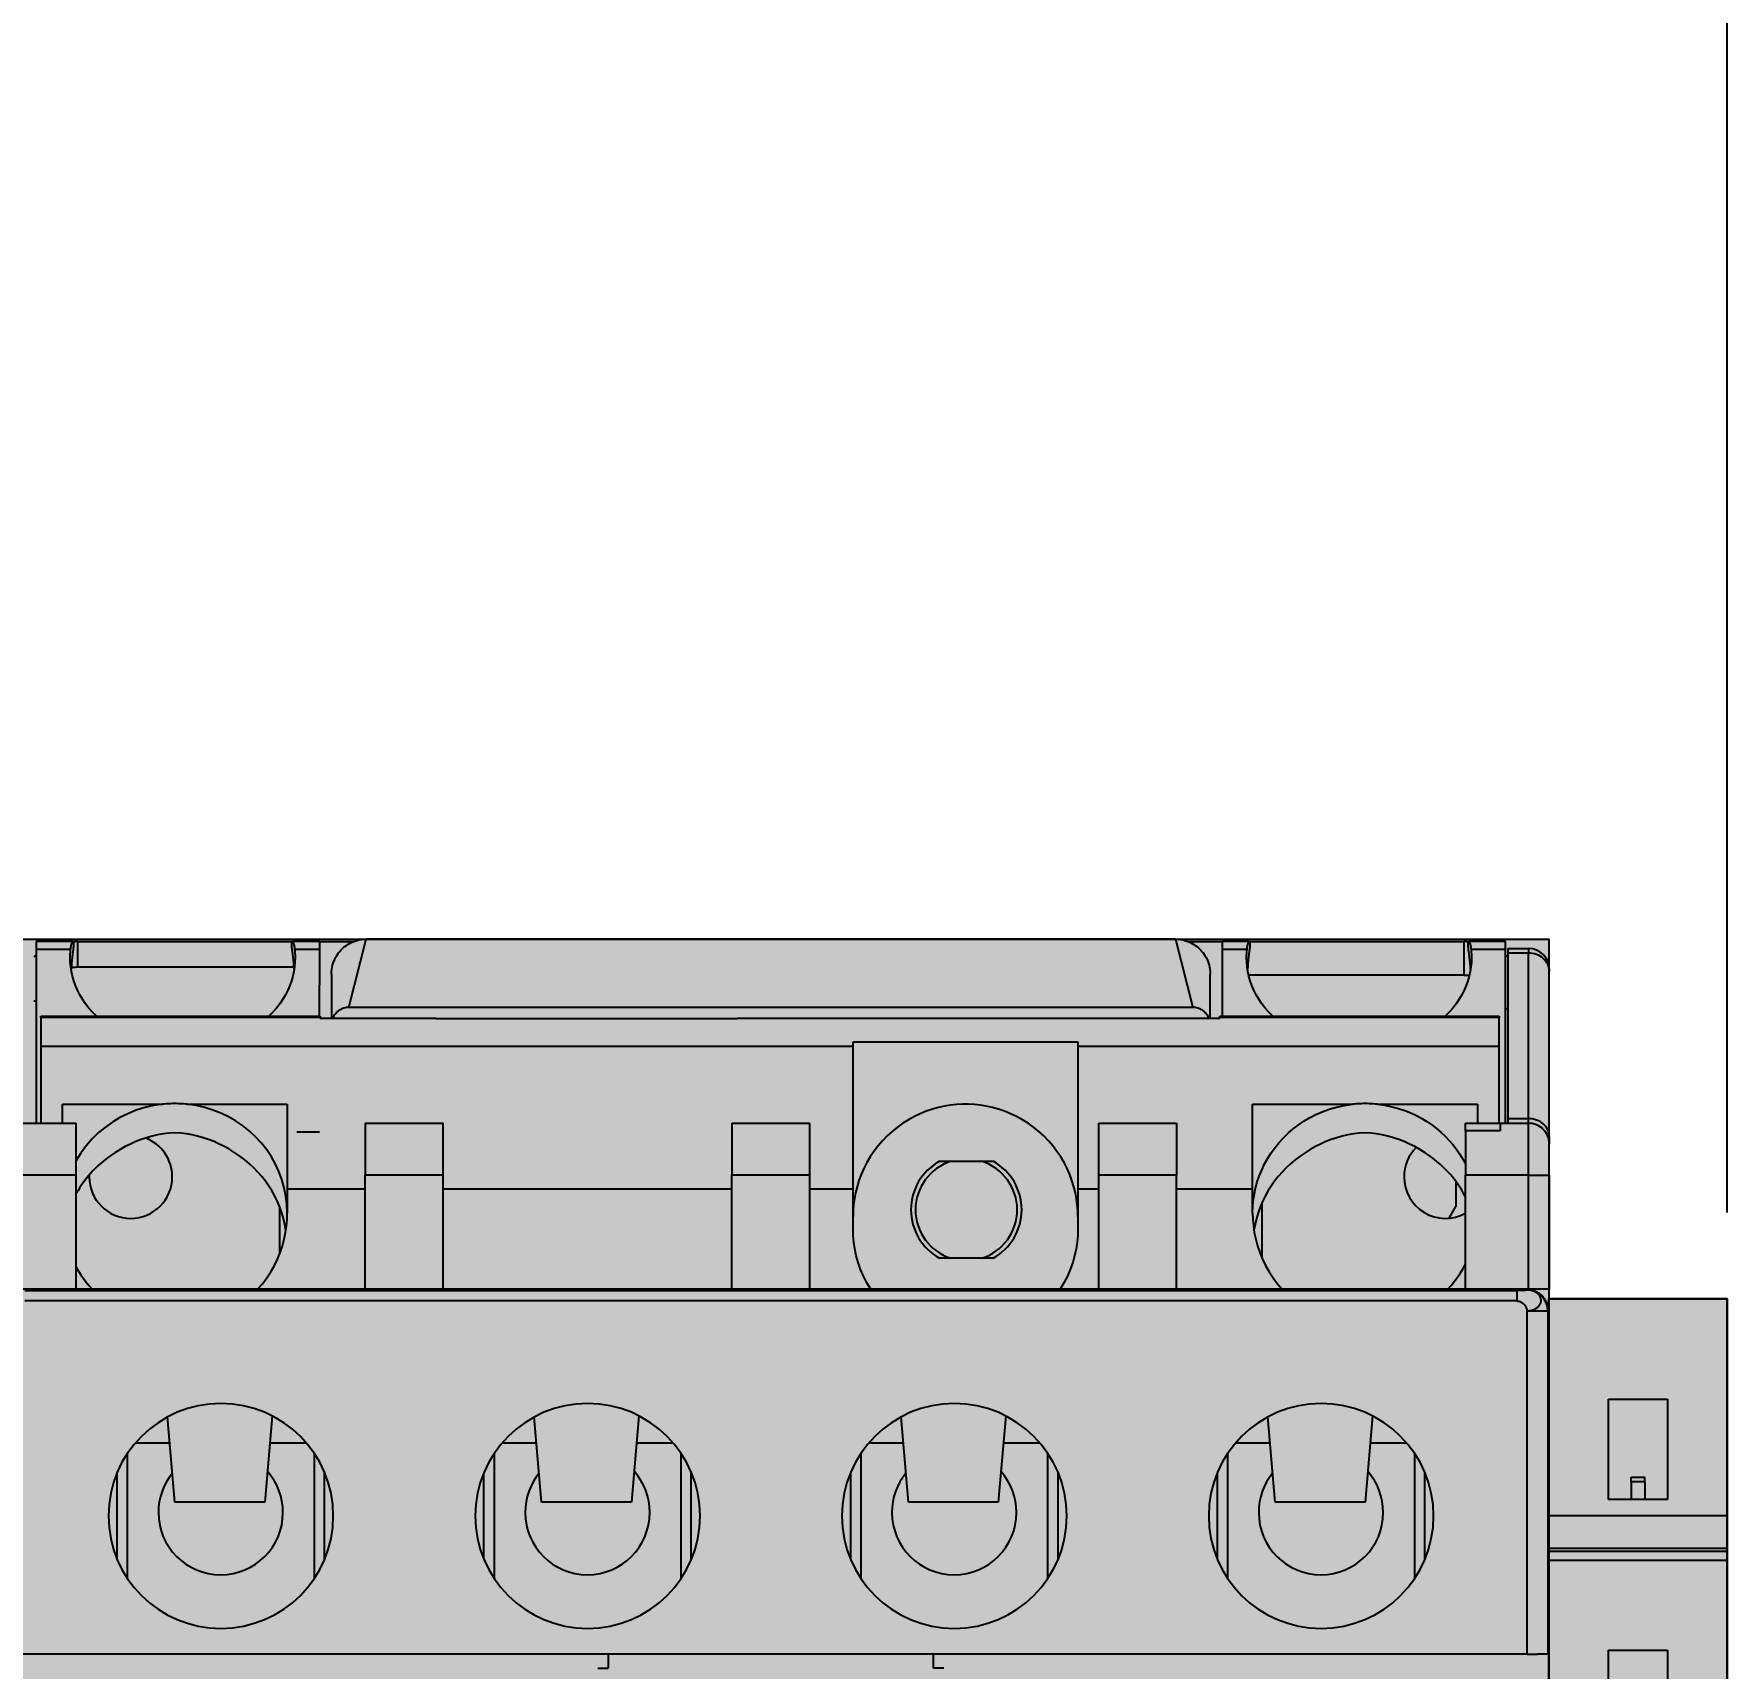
# Model space of a CAD drawing. Extents: x -20 to 2016, y -5898 to 916.
# Drawn here: x 729.9 to 778.84, y 775.01 to 822.25 of the extents above; entities that cross this region are included whole.
import ezdxf

# ---------------------------------------------------------------- set-up
doc = ezdxf.new("R2010")
doc.units = 0
doc.layers.add('MAIN-1', color=7, linetype='Continuous')
doc.layers.add('SYMS', color=7, linetype='Continuous')
doc.dimstyles.new('ISO-25', dxfattribs={"dimtxt": 2.5, "dimasz": 2.5, "dimexe": 1.25, "dimexo": 0.625, "dimtad": 1, "dimtxsty": 'Standard', "dimcen": 2.5, "dimadec": 0, "dimazin": 0, "dimtfac": 1, "dimtmove": 0, "dimatfit": 3, "dimfxl": 1, "dimarcsym": 0})

# ---------------------------------------------------------------- blocks, each defined once
blk = doc.blocks.new('clipfix_35_5-select__2', base_point=(-147.547, 71.306))
at = {"color": 7, "linetype": 'Continuous'}
for p, q in [((-147.547, 76.456), (-147.547, 71.306)), ((-141.281, 76.456), (-147.547, 76.456)), ((-141.281, 71.306), (-141.281, 76.456)), ((-140.345, 76.456), (-141.281, 76.456)), ((-140.345, 71.306), (-140.345, 76.456)), ((-140.244, 76.456), (-140.345, 76.456)), ((-140.244, 76.456), (-140.244, 71.306)), ((-139.986, 76.456), (-140.244, 76.456)), ((-139.986, 76.456), (-139.986, 71.306)), ((-132.965, 76.456), (-139.986, 76.456)), ((-144.647, 73.031), (-144.647, 74.731)), ((-144.647, 74.731), (-141.747, 74.731)), ((-141.747, 74.731), (-141.747, 74.081)), ((-137.397, 74.731), (-134.697, 74.731)), ((-137.397, 73.031), (-137.397, 74.731)), ((-142.261, 74.081), (-142.392, 74.081)), ((-142.392, 73.681), (-142.392, 74.081)), ((-142.261, 74.081), (-142.261, 73.681)), ((-142.261, 74.081), (-141.747, 74.081)), ((-141.747, 74.081), (-141.747, 73.681)), ((-142.261, 73.681), (-142.392, 73.681)), ((-142.261, 73.681), (-141.747, 73.681)), ((-141.747, 73.681), (-141.747, 73.031)), ((-141.747, 73.031), (-144.647, 73.031)), ((-134.697, 73.031), (-137.397, 73.031)), ((-141.281, 71.306), (-147.547, 71.306)), ((-140.345, 71.306), (-141.281, 71.306)), ((-140.244, 71.306), (-140.345, 71.306)), ((-139.986, 71.306), (-140.244, 71.306)), ((-132.965, 71.306), (-139.986, 71.306))]:
    blk.add_line(p, q, dxfattribs=at)
blk = doc.blocks.new('*D42')
at = {"layer": 'Defpoints', "color": 0, "transparency": 16777216}
for p in [(778.839, 886.31), (287.054, 787.563), (778.839, 787.563)]:
    blk.add_point(p, dxfattribs=at)
at = {"layer": 'SYMS', "color": 0, "lineweight": -2, "transparency": 16777216}
for p, q in [((287.054, 788.188), (287.054, 887.56)), ((778.839, 788.188), (778.839, 887.56)), ((289.554, 886.31), (776.339, 886.31))]:
    blk.add_line(p, q, dxfattribs=at)
at = {"layer": 'SYMS', "color": 0, "transparency": 16777216}
for points in [[(289.554, 886.727), (289.554, 885.894), (287.054, 886.31)], [(776.339, 886.727), (776.339, 885.894), (778.839, 886.31)]]:
    blk.add_solid(points, dxfattribs=at)
at = {"layer": 'SYMS', "color": 0, "transparency": 16777216, "insert": (532.946, 888.394), "char_height": 2.5, "attachment_point": 5}
blk.add_mtext('491,79', dxfattribs=at)

msp = doc.modelspace()

# ---------------------------------------------------------------- hatches: boundary and pattern name
at = {"layer": 'SYMS', "true_color": 0x636466}
h = msp.add_hatch(color=251, dxfattribs=at)
h.dxf.hatch_style = 1
h.paths.add_polyline_path([(728.711, 725.585), (773.689, 725.585), (773.689, 796.085), (728.711, 796.085)])
h = msp.add_hatch(color=251, dxfattribs=at)
h.dxf.hatch_style = 1
h.paths.add_polyline_path([(778.839, 785.689), (773.689, 785.689), (773.689, 737.089), (778.839, 737.089)])

# ---------------------------------------------------------------- linework, layer by layer
at = {"layer": 'MAIN-1'}
for p, q in [((731.028, 796.015), (729.965, 796.015)), ((729.965, 796.015), (729.965, 795.788)), ((729.965, 795.788), (729.965, 790.769)), ((730.963, 795.788), (729.965, 795.788)), ((730.956, 795.711), (730.959, 795.749)), ((730.959, 795.749), (730.963, 795.788)), ((730.963, 795.788), (730.966, 795.81)), ((730.966, 795.81), (730.968, 795.831)), ((730.968, 795.831), (730.971, 795.851)), ((730.971, 795.851), (730.974, 795.87)), ((730.974, 795.87), (730.978, 795.887)), ((730.978, 795.887), (730.981, 795.904)), ((730.981, 795.904), (730.985, 795.92)), ((730.985, 795.92), (730.988, 795.934)), ((730.988, 795.934), (730.992, 795.948)), ((730.992, 795.948), (730.996, 795.961)), ((730.996, 795.961), (731, 795.972)), ((731, 795.972), (731.004, 795.982)), ((731.004, 795.982), (731.007, 795.991)), ((731.007, 795.991), (731.011, 795.998)), ((731.011, 795.998), (731.015, 796.004)), ((731.015, 796.004), (731.018, 796.009)), ((731.018, 796.009), (731.022, 796.012)), ((731.022, 796.012), (731.025, 796.014)), ((731.025, 796.014), (731.028, 796.015)), ((731.028, 796.015), (731.032, 796.014)), ((731.032, 795.767), (731.028, 795.74)), ((731.032, 796.014), (731.035, 796.011)), ((731.035, 795.792), (731.032, 795.767)), ((731.056, 796.012), (731.035, 796.011)), ((731.035, 796.011), (731.037, 796.007)), ((731.037, 795.816), (731.035, 795.792)), ((731.037, 796.007), (731.04, 796.002)), ((731.04, 795.839), (731.037, 795.816)), ((731.04, 796.002), (731.042, 795.994)), ((731.042, 795.86), (731.04, 795.839)), ((731.042, 795.994), (731.043, 795.985)), ((731.043, 795.88), (731.042, 795.86)), ((731.043, 795.985), (731.044, 795.974)), ((731.044, 795.899), (731.043, 795.88)), ((731.044, 795.974), (731.045, 795.962)), ((731.045, 795.917), (731.044, 795.899)), ((731.045, 795.962), (731.046, 795.949)), ((731.046, 795.934), (731.045, 795.917)), ((731.046, 795.949), (731.046, 795.934)), ((731.076, 796.013), (731.056, 796.012)), ((731.097, 796.014), (731.076, 796.013)), ((731.118, 796.014), (731.097, 796.014)), ((731.138, 796.015), (731.118, 796.014)), ((731.159, 796.015), (731.138, 796.015)), ((731.159, 796.015), (737.372, 796.015)), ((731.159, 796.015), (731.159, 795.274)), ((737.355, 795.962), (737.356, 795.974)), ((737.355, 795.948), (737.355, 795.962)), ((737.355, 795.933), (737.355, 795.948)), ((737.355, 795.916), (737.355, 795.933)), ((737.356, 795.898), (737.355, 795.916)), ((737.356, 795.974), (737.357, 795.985)), ((737.357, 795.879), (737.356, 795.898)), ((737.357, 795.985), (737.358, 795.994)), ((737.358, 795.859), (737.357, 795.879)), ((737.358, 795.994), (737.36, 796.001)), ((737.36, 795.838), (737.358, 795.859)), ((737.36, 796.001), (737.363, 796.007)), ((737.363, 795.815), (737.36, 795.838)), ((737.363, 796.007), (737.365, 796.011)), ((737.365, 795.792), (737.363, 795.815)), ((737.365, 796.011), (737.368, 796.014)), ((737.368, 795.766), (737.365, 795.792)), ((737.368, 796.014), (737.372, 796.015)), ((737.372, 795.74), (737.368, 795.766)), ((737.372, 796.015), (737.375, 796.014)), ((738.16, 796.015), (737.372, 796.015)), ((737.375, 796.014), (737.378, 796.012)), ((737.378, 796.012), (737.382, 796.009)), ((737.382, 796.009), (737.385, 796.004)), ((737.385, 796.004), (737.389, 795.998)), ((737.389, 795.998), (737.393, 795.991)), ((737.393, 795.991), (737.397, 795.982)), ((737.397, 795.982), (737.4, 795.972)), ((737.4, 795.972), (737.404, 795.961)), ((737.404, 795.961), (737.408, 795.948)), ((737.408, 795.948), (737.412, 795.934)), ((737.412, 795.934), (737.416, 795.92)), ((737.416, 795.92), (737.419, 795.904)), ((737.419, 795.904), (737.423, 795.887)), ((737.423, 795.887), (737.426, 795.87)), ((737.426, 795.87), (737.429, 795.851)), ((737.429, 795.851), (737.432, 795.831)), ((737.432, 795.831), (737.435, 795.81)), ((737.435, 795.81), (737.437, 795.788)), ((737.437, 795.788), (737.441, 795.749)), ((738.16, 795.788), (737.437, 795.788)), ((737.441, 795.749), (737.444, 795.711)), ((738.16, 796.015), (739.134, 796.015)), ((738.16, 796.015), (738.16, 794.76)), ((738.739, 795.73), (738.774, 795.769)), ((738.774, 795.769), (738.811, 795.806)), ((738.811, 795.806), (738.85, 795.842)), ((738.85, 795.842), (738.891, 795.875)), ((738.891, 795.875), (738.934, 795.907)), ((738.934, 795.907), (738.979, 795.936)), ((738.979, 795.936), (739.026, 795.963)), ((739, 794.115), (739.5, 796.085)), ((739.026, 795.963), (739.075, 795.989)), ((739.075, 795.989), (739.127, 796.012)), ((739.127, 796.012), (739.18, 796.032)), ((739.18, 796.032), (739.237, 796.05)), ((739.237, 796.05), (739.297, 796.065)), ((739.297, 796.065), (739.36, 796.076)), ((739.36, 796.076), (739.428, 796.082)), ((739.428, 796.082), (739.5, 796.085)), ((762.9, 796.085), (739.5, 796.085)), ((762.9, 796.085), (762.972, 796.082)), ((762.9, 796.085), (763.4, 794.115)), ((762.972, 796.082), (763.04, 796.076)), ((763.04, 796.076), (763.103, 796.065)), ((763.103, 796.065), (763.163, 796.05)), ((763.163, 796.05), (763.22, 796.032)), ((763.22, 796.032), (763.274, 796.012)), ((763.266, 796.015), (764.24, 796.015)), ((763.274, 796.012), (763.325, 795.989)), ((763.325, 795.989), (763.374, 795.963)), ((763.374, 795.963), (763.421, 795.936)), ((763.421, 795.936), (763.466, 795.907)), ((763.466, 795.907), (763.509, 795.875)), ((763.509, 795.875), (763.55, 795.842)), ((763.55, 795.842), (763.589, 795.806)), ((763.589, 795.806), (763.626, 795.769)), ((763.626, 795.769), (763.661, 795.73)), ((765.028, 796.015), (764.24, 796.015)), ((764.24, 796.015), (764.24, 794.76)), ((764.963, 795.788), (764.24, 795.788)), ((764.956, 795.711), (764.959, 795.749)), ((764.959, 795.749), (764.963, 795.788)), ((764.963, 795.788), (764.966, 795.81)), ((764.966, 795.81), (764.968, 795.831)), ((764.968, 795.831), (764.971, 795.851)), ((764.971, 795.851), (764.974, 795.87)), ((764.974, 795.87), (764.978, 795.887)), ((764.978, 795.887), (764.981, 795.904)), ((764.981, 795.904), (764.985, 795.92)), ((764.985, 795.92), (764.988, 795.934)), ((764.988, 795.934), (764.992, 795.948)), ((764.992, 795.948), (764.996, 795.961)), ((764.996, 795.961), (765, 795.972)), ((765, 795.972), (765.004, 795.982)), ((765.004, 795.982), (765.007, 795.991)), ((765.007, 795.991), (765.011, 795.998)), ((765.011, 795.998), (765.015, 796.004)), ((765.015, 796.004), (765.018, 796.009)), ((765.018, 796.009), (765.022, 796.012)), ((765.022, 796.012), (765.025, 796.014)), ((765.025, 796.014), (765.028, 796.015)), ((765.028, 796.015), (765.032, 796.014)), ((765.028, 796.015), (771.241, 796.015)), ((765.032, 795.767), (765.028, 795.74)), ((765.032, 796.014), (765.035, 796.011)), ((765.035, 795.792), (765.032, 795.767)), ((765.035, 796.011), (765.037, 796.007)), ((765.037, 795.816), (765.035, 795.792)), ((765.037, 796.007), (765.04, 796.002)), ((765.04, 795.839), (765.037, 795.816)), ((765.04, 796.002), (765.042, 795.994)), ((765.042, 795.86), (765.04, 795.839)), ((765.042, 795.994), (765.043, 795.985)), ((765.043, 795.88), (765.042, 795.86)), ((765.043, 795.985), (765.044, 795.974)), ((765.044, 795.899), (765.043, 795.88)), ((765.044, 795.974), (765.045, 795.962)), ((765.045, 795.917), (765.044, 795.899)), ((765.045, 795.962), (765.046, 795.949)), ((765.046, 795.934), (765.045, 795.917)), ((765.046, 795.949), (765.046, 795.934)), ((771.241, 795.041), (771.241, 796.015)), ((771.262, 796.015), (771.241, 796.015)), ((771.282, 796.014), (771.262, 796.015)), ((771.303, 796.014), (771.282, 796.014)), ((771.324, 796.013), (771.303, 796.014)), ((771.344, 796.012), (771.324, 796.013)), ((771.365, 796.011), (771.344, 796.012)), ((771.355, 795.962), (771.356, 795.974)), ((771.355, 795.948), (771.355, 795.962)), ((771.355, 795.933), (771.355, 795.948)), ((771.355, 795.916), (771.355, 795.933)), ((771.356, 795.898), (771.355, 795.916)), ((771.356, 795.974), (771.357, 795.985)), ((771.357, 795.879), (771.356, 795.898)), ((771.357, 795.985), (771.358, 795.994)), ((771.358, 795.859), (771.357, 795.879)), ((771.358, 795.994), (771.36, 796.001)), ((771.36, 795.838), (771.358, 795.859)), ((771.36, 796.001), (771.363, 796.007)), ((771.363, 795.815), (771.36, 795.838)), ((771.363, 796.007), (771.365, 796.011)), ((771.365, 795.792), (771.363, 795.815)), ((771.365, 796.011), (771.368, 796.014)), ((771.368, 795.766), (771.365, 795.792)), ((771.368, 796.014), (771.372, 796.015)), ((771.372, 795.74), (771.368, 795.766)), ((772.435, 796.015), (771.372, 796.015)), ((771.372, 796.015), (771.375, 796.014)), ((771.375, 796.014), (771.378, 796.012)), ((771.378, 796.012), (771.382, 796.009)), ((771.382, 796.009), (771.385, 796.004)), ((771.385, 796.004), (771.389, 795.998)), ((771.389, 795.998), (771.393, 795.991)), ((771.393, 795.991), (771.397, 795.982)), ((771.397, 795.982), (771.4, 795.972)), ((771.4, 795.972), (771.404, 795.961)), ((771.404, 795.961), (771.408, 795.948)), ((771.408, 795.948), (771.412, 795.934)), ((771.412, 795.934), (771.416, 795.92)), ((771.416, 795.92), (771.419, 795.904)), ((771.419, 795.904), (771.423, 795.887)), ((771.423, 795.887), (771.426, 795.87)), ((771.426, 795.87), (771.429, 795.851)), ((771.429, 795.851), (771.432, 795.831)), ((771.432, 795.831), (771.435, 795.81)), ((771.435, 795.81), (771.437, 795.788)), ((771.437, 795.788), (771.441, 795.749)), ((772.435, 795.788), (771.437, 795.788)), ((771.441, 795.749), (771.444, 795.711)), ((772.435, 795.788), (772.435, 796.015)), ((772.435, 790.769), (772.435, 795.788)), ((772.5, 795.815), (772.5, 795.681)), ((772.5, 795.815), (773.1, 795.815)), ((773.1, 795.815), (773.1, 795.681)), ((729.911, 795.578), (729.9, 795.569)), ((729.922, 795.586), (729.911, 795.578)), ((729.932, 795.595), (729.922, 795.586)), ((729.943, 795.603), (729.932, 795.595)), ((729.954, 795.611), (729.943, 795.603)), ((729.965, 795.62), (729.954, 795.611)), ((730.95, 795.552), (730.951, 795.592)), ((730.954, 795.421), (730.95, 795.552)), ((730.951, 795.592), (730.952, 795.632)), ((730.952, 795.632), (730.953, 795.671)), ((730.953, 795.671), (730.956, 795.711)), ((730.966, 795.289), (730.954, 795.421)), ((730.987, 795.155), (730.966, 795.289)), ((730.983, 795.307), (730.976, 795.221)), ((731.008, 795.262), (730.978, 795.257)), ((730.99, 795.394), (730.983, 795.307)), ((730.998, 795.48), (730.99, 795.394)), ((731.008, 795.567), (730.998, 795.48)), ((731.018, 795.653), (731.008, 795.567)), ((731.038, 795.266), (731.008, 795.262)), ((731.028, 795.74), (731.018, 795.653)), ((731.068, 795.269), (731.038, 795.266)), ((731.098, 795.272), (731.068, 795.269)), ((731.128, 795.273), (731.098, 795.272)), ((731.159, 795.274), (731.128, 795.273)), ((737.42, 795.274), (731.159, 795.274)), ((737.383, 795.653), (737.372, 795.74)), ((737.393, 795.566), (737.383, 795.653)), ((737.402, 795.48), (737.393, 795.566)), ((737.41, 795.394), (737.402, 795.48)), ((737.418, 795.307), (737.41, 795.394)), ((737.434, 795.289), (737.413, 795.155)), ((737.424, 795.221), (737.418, 795.307)), ((737.446, 795.421), (737.434, 795.289)), ((737.444, 795.711), (737.447, 795.671)), ((737.45, 795.552), (737.446, 795.421)), ((737.447, 795.671), (737.449, 795.632)), ((737.449, 795.632), (737.45, 795.592)), ((737.45, 795.592), (737.45, 795.552)), ((738.509, 795.216), (738.52, 795.279)), ((738.52, 795.279), (738.534, 795.339)), ((738.534, 795.339), (738.551, 795.396)), ((738.551, 795.396), (738.572, 795.451)), ((738.572, 795.451), (738.594, 795.502)), ((738.594, 795.502), (738.619, 795.552)), ((738.619, 795.552), (738.646, 795.599)), ((738.646, 795.599), (738.675, 795.645)), ((738.675, 795.645), (738.706, 795.688)), ((738.706, 795.688), (738.739, 795.73)), ((763.661, 795.73), (763.694, 795.688)), ((763.694, 795.688), (763.725, 795.645)), ((763.725, 795.645), (763.754, 795.599)), ((763.754, 795.599), (763.781, 795.552)), ((763.781, 795.552), (763.806, 795.502)), ((763.806, 795.502), (763.829, 795.451)), ((763.829, 795.451), (763.849, 795.396)), ((763.849, 795.396), (763.866, 795.339)), ((763.866, 795.339), (763.88, 795.279)), ((763.88, 795.279), (763.891, 795.216)), ((764.95, 795.552), (764.951, 795.592)), ((764.954, 795.421), (764.95, 795.552)), ((764.951, 795.592), (764.952, 795.632)), ((764.952, 795.632), (764.953, 795.671)), ((764.953, 795.671), (764.956, 795.711)), ((764.966, 795.289), (764.954, 795.421)), ((764.987, 795.155), (764.966, 795.289)), ((764.982, 795.307), (764.976, 795.221)), ((764.99, 795.394), (764.982, 795.307)), ((764.998, 795.48), (764.99, 795.394)), ((765.008, 795.566), (764.998, 795.48)), ((765.018, 795.653), (765.008, 795.566)), ((765.028, 795.74), (765.018, 795.653)), ((771.383, 795.653), (771.372, 795.74)), ((771.393, 795.567), (771.383, 795.653)), ((771.402, 795.48), (771.393, 795.567)), ((771.41, 795.394), (771.402, 795.48)), ((771.418, 795.307), (771.41, 795.394)), ((771.434, 795.289), (771.413, 795.155)), ((771.424, 795.221), (771.418, 795.307)), ((771.446, 795.421), (771.434, 795.289)), ((771.444, 795.711), (771.447, 795.671)), ((771.45, 795.552), (771.446, 795.421)), ((771.447, 795.671), (771.449, 795.632)), ((771.449, 795.632), (771.45, 795.592)), ((771.45, 795.592), (771.45, 795.552)), ((772.446, 795.611), (772.435, 795.619)), ((772.457, 795.603), (772.446, 795.611)), ((772.468, 795.594), (772.457, 795.603)), ((772.479, 795.586), (772.468, 795.594)), ((772.489, 795.577), (772.479, 795.586)), ((772.5, 795.569), (772.489, 795.577)), ((772.5, 795.681), (772.5, 790.899)), ((773.1, 795.681), (772.5, 795.681)), ((773.1, 790.899), (773.1, 795.681)), ((731.017, 795.02), (730.987, 795.155)), ((731.055, 794.884), (731.017, 795.02)), ((731.104, 794.749), (731.055, 794.884)), ((737.345, 794.884), (737.296, 794.749)), ((737.384, 795.02), (737.345, 794.884)), ((737.413, 795.155), (737.384, 795.02)), ((738.5, 795.076), (738.502, 795.148)), ((738.5, 795.076), (738.5, 793.795)), ((738.502, 795.148), (738.509, 795.216)), ((763.891, 795.216), (763.898, 795.148)), ((763.898, 795.148), (763.9, 795.076)), ((763.9, 793.795), (763.9, 795.076)), ((765.017, 795.02), (764.987, 795.155)), ((771.241, 795.041), (765.011, 795.041)), ((765.055, 794.884), (765.017, 795.02)), ((765.104, 794.749), (765.055, 794.884)), ((771.345, 794.884), (771.296, 794.749)), ((771.384, 795.02), (771.345, 794.884)), ((771.413, 795.155), (771.384, 795.02)), ((773.7, 795.215), (773.7, 795.161)), ((773.7, 790.379), (773.7, 795.161)), ((731.162, 794.614), (731.104, 794.749)), ((731.23, 794.48), (731.162, 794.614)), ((731.308, 794.349), (731.23, 794.48)), ((731.394, 794.22), (731.308, 794.349)), ((737.093, 794.349), (737.006, 794.22)), ((737.17, 794.48), (737.093, 794.349)), ((737.238, 794.614), (737.17, 794.48)), ((737.296, 794.749), (737.238, 794.614)), ((738.16, 793.857), (738.16, 794.76)), ((764.24, 794.76), (764.24, 793.857)), ((765.162, 794.614), (765.104, 794.749)), ((765.23, 794.48), (765.162, 794.614)), ((765.308, 794.349), (765.23, 794.48)), ((765.394, 794.22), (765.308, 794.349)), ((771.093, 794.349), (771.006, 794.22)), ((771.17, 794.48), (771.093, 794.349)), ((771.238, 794.614), (771.17, 794.48)), ((771.296, 794.749), (771.238, 794.614)), ((730.1, 793.826), (730.1, 793.857)), ((730.1, 793.857), (738.175, 793.857)), ((730.1, 793.826), (730.1, 792.994)), ((738.175, 793.826), (730.1, 793.826)), ((731.49, 794.095), (731.394, 794.22)), ((731.594, 793.973), (731.49, 794.095)), ((731.707, 793.857), (731.594, 793.973)), ((736.806, 793.973), (736.694, 793.857)), ((736.91, 794.095), (736.806, 793.973)), ((737.006, 794.22), (736.91, 794.095)), ((738.175, 793.857), (738.175, 793.826)), ((738.175, 793.795), (738.175, 793.826)), ((741.525, 793.795), (738.175, 793.795)), ((738.547, 793.822), (738.535, 793.795)), ((738.56, 793.849), (738.547, 793.822)), ((738.574, 793.874), (738.56, 793.849)), ((738.589, 793.897), (738.574, 793.874)), ((738.606, 793.92), (738.589, 793.897)), ((738.624, 793.942), (738.606, 793.92)), ((738.642, 793.962), (738.624, 793.942)), ((738.662, 793.982), (738.642, 793.962)), ((738.683, 794), (738.662, 793.982)), ((738.705, 794.017), (738.683, 794)), ((738.728, 794.033), (738.705, 794.017)), ((738.753, 794.048), (738.728, 794.033)), ((738.778, 794.062), (738.753, 794.048)), ((738.805, 794.075), (738.778, 794.062)), ((738.833, 794.086), (738.805, 794.075)), ((738.862, 794.096), (738.833, 794.086)), ((738.893, 794.104), (738.862, 794.096)), ((738.927, 794.11), (738.893, 794.104)), ((738.962, 794.113), (738.927, 794.11)), ((739, 794.115), (738.962, 794.113)), ((763.4, 794.115), (739, 794.115)), ((741.525, 793.795), (750.225, 793.795)), ((764.175, 793.795), (750.225, 793.795)), ((763.438, 794.113), (763.4, 794.115)), ((763.473, 794.11), (763.438, 794.113)), ((763.507, 794.104), (763.473, 794.11)), ((763.538, 794.096), (763.507, 794.104)), ((763.567, 794.086), (763.538, 794.096)), ((763.595, 794.075), (763.567, 794.086)), ((763.622, 794.062), (763.595, 794.075)), ((763.648, 794.048), (763.622, 794.062)), ((763.672, 794.033), (763.648, 794.048)), ((763.695, 794.017), (763.672, 794.033)), ((763.717, 794), (763.695, 794.017)), ((763.738, 793.982), (763.717, 794)), ((763.758, 793.962), (763.738, 793.982)), ((763.777, 793.942), (763.758, 793.962)), ((763.794, 793.92), (763.777, 793.942)), ((763.811, 793.897), (763.794, 793.92)), ((763.826, 793.874), (763.811, 793.897)), ((763.84, 793.849), (763.826, 793.874)), ((763.854, 793.822), (763.84, 793.849)), ((763.865, 793.795), (763.854, 793.822)), ((764.175, 793.826), (764.175, 793.857)), ((764.175, 793.857), (772.25, 793.857)), ((772.25, 793.826), (764.175, 793.826)), ((764.175, 793.826), (764.175, 793.795)), ((765.49, 794.095), (765.394, 794.22)), ((765.594, 793.973), (765.49, 794.095)), ((765.707, 793.857), (765.594, 793.973)), ((770.806, 793.973), (770.694, 793.857)), ((770.91, 794.095), (770.806, 793.973)), ((771.006, 794.22), (770.91, 794.095)), ((772.25, 793.857), (772.25, 793.826)), ((772.25, 792.994), (772.25, 793.826)), ((730.1, 792.994), (753.575, 792.994)), ((730.1, 792.994), (730.1, 790.765)), ((753.575, 792.994), (753.575, 793.122)), ((753.575, 793.122), (760.075, 793.122)), ((753.575, 788.865), (753.575, 792.994)), ((760.075, 793.122), (760.075, 792.994)), ((760.075, 792.994), (760.075, 788.865)), ((760.075, 792.994), (772.25, 792.994)), ((772.25, 790.765), (772.25, 792.994)), ((730.725, 790.765), (730.725, 791.316)), ((730.725, 791.316), (733.621, 791.316)), ((732.383, 790.929), (732.169, 790.801)), ((732.612, 791.042), (732.383, 790.929)), ((732.855, 791.14), (732.612, 791.042)), ((733.105, 791.219), (732.855, 791.14)), ((733.36, 791.278), (733.105, 791.219)), ((733.621, 791.316), (733.36, 791.278)), ((733.68, 791.321), (733.621, 791.316)), ((733.738, 791.325), (733.68, 791.321)), ((733.797, 791.328), (733.738, 791.325)), ((733.857, 791.33), (733.797, 791.328)), ((733.916, 791.332), (733.857, 791.33)), ((733.975, 791.332), (733.916, 791.332)), ((733.975, 791.332), (733.975, 791.332)), ((733.975, 791.332), (733.975, 791.332)), ((733.975, 791.332), (733.975, 791.332)), ((733.975, 791.332), (733.975, 791.332)), ((733.975, 791.332), (733.975, 791.332)), ((733.975, 791.332), (733.975, 791.332)), ((733.975, 791.332), (733.975, 791.332)), ((733.975, 791.332), (733.975, 791.332)), ((733.975, 791.332), (733.975, 791.332)), ((733.975, 791.332), (733.975, 791.332)), ((733.975, 791.332), (733.975, 791.332)), ((733.975, 791.332), (733.975, 791.332)), ((733.975, 791.332), (733.975, 791.332)), ((733.975, 791.332), (733.975, 791.332)), ((733.975, 791.332), (733.975, 791.332)), ((733.975, 791.332), (733.975, 791.332)), ((733.975, 791.332), (733.975, 791.332)), ((733.975, 791.332), (733.975, 791.332)), ((733.975, 791.332), (733.975, 791.332)), ((733.975, 791.332), (733.975, 791.332)), ((733.975, 791.332), (733.975, 791.332)), ((733.975, 791.332), (733.975, 791.332)), ((733.975, 791.332), (733.975, 791.332)), ((733.975, 791.332), (733.975, 791.332)), ((733.975, 791.332), (733.975, 791.332)), ((733.975, 791.332), (733.975, 791.332)), ((733.975, 791.332), (733.975, 791.332)), ((733.975, 791.332), (733.975, 791.332)), ((733.975, 791.332), (733.975, 791.332)), ((733.975, 791.332), (733.975, 791.332)), ((733.975, 791.332), (733.975, 791.332)), ((733.975, 791.332), (733.975, 791.332)), ((733.975, 791.332), (733.975, 791.332)), ((733.975, 791.332), (733.975, 791.332)), ((734.026, 791.332), (733.975, 791.332)), ((734.077, 791.331), (734.026, 791.332)), ((734.127, 791.329), (734.077, 791.331)), ((734.178, 791.327), (734.127, 791.329)), ((734.229, 791.324), (734.178, 791.327)), ((734.279, 791.32), (734.229, 791.324)), ((734.329, 791.316), (734.279, 791.32)), ((734.589, 791.278), (734.329, 791.316)), ((734.329, 791.316), (737.225, 791.316)), ((734.838, 791.221), (734.589, 791.278)), ((735.077, 791.147), (734.838, 791.221)), ((735.307, 791.057), (735.077, 791.147)), ((735.524, 790.952), (735.307, 791.057)), ((735.731, 790.833), (735.524, 790.952)), ((737.225, 791.316), (737.225, 788.865)), ((755.18, 790.868), (755.016, 790.765)), ((755.348, 790.96), (755.18, 790.868)), ((755.52, 791.041), (755.348, 790.96)), ((755.694, 791.112), (755.52, 791.041)), ((755.871, 791.171), (755.694, 791.112)), ((756.047, 791.22), (755.871, 791.171)), ((756.223, 791.258), (756.047, 791.22)), ((756.397, 791.287), (756.223, 791.258)), ((756.569, 791.305), (756.397, 791.287)), ((756.74, 791.314), (756.569, 791.305)), ((756.91, 791.314), (756.74, 791.314)), ((757.082, 791.305), (756.91, 791.314)), ((757.254, 791.287), (757.082, 791.305)), ((757.427, 791.258), (757.254, 791.287)), ((757.603, 791.22), (757.427, 791.258)), ((757.78, 791.171), (757.603, 791.22)), ((757.956, 791.112), (757.78, 791.171)), ((758.13, 791.041), (757.956, 791.112)), ((758.302, 790.96), (758.13, 791.041)), ((758.47, 790.868), (758.302, 790.96)), ((758.634, 790.765), (758.47, 790.868)), ((765.125, 788.865), (765.125, 791.316)), ((765.125, 791.316), (768.021, 791.316)), ((766.602, 790.822), (766.771, 790.922)), ((766.771, 790.922), (766.949, 791.014)), ((766.949, 791.014), (767.138, 791.096)), ((767.138, 791.096), (767.338, 791.169)), ((767.338, 791.169), (767.55, 791.231)), ((767.55, 791.231), (767.777, 791.281)), ((767.777, 791.281), (768.021, 791.316)), ((768.072, 791.32), (768.021, 791.316)), ((768.122, 791.324), (768.072, 791.32)), ((768.173, 791.327), (768.122, 791.324)), ((768.223, 791.329), (768.173, 791.327)), ((768.274, 791.331), (768.223, 791.329)), ((768.325, 791.332), (768.274, 791.331)), ((768.375, 791.332), (768.325, 791.332)), ((768.434, 791.332), (768.375, 791.332)), ((768.493, 791.33), (768.434, 791.332)), ((768.552, 791.328), (768.493, 791.33)), ((768.611, 791.325), (768.552, 791.328)), ((768.67, 791.321), (768.611, 791.325)), ((768.729, 791.316), (768.67, 791.321)), ((768.729, 791.316), (768.946, 791.286)), ((768.729, 791.316), (771.625, 791.316)), ((768.946, 791.286), (769.149, 791.244)), ((769.149, 791.244), (769.341, 791.192)), ((769.341, 791.192), (769.522, 791.131)), ((769.522, 791.131), (769.695, 791.062)), ((769.695, 791.062), (769.858, 790.986)), ((769.858, 790.986), (770.014, 790.902)), ((770.014, 790.902), (770.162, 790.813)), ((771.625, 791.316), (771.625, 790.765)), ((772.5, 790.899), (772.5, 790.765)), ((772.5, 790.899), (773.1, 790.899)), ((773.1, 790.765), (773.1, 790.899)), ((729.3, 790.765), (731.125, 790.765)), ((729.965, 790.769), (729.965, 790.765)), ((729.965, 790.769), (730.1, 790.769)), ((731.125, 789.265), (731.125, 790.765)), ((731.77, 790.493), (731.584, 790.312)), ((731.966, 790.656), (731.77, 790.493)), ((732.169, 790.801), (731.966, 790.656)), ((733.316, 790.392), (733.157, 790.347)), ((733.478, 790.429), (733.316, 790.392)), ((733.642, 790.458), (733.478, 790.429)), ((733.807, 790.479), (733.642, 790.458)), ((733.975, 790.491), (733.807, 790.479)), ((734.143, 790.479), (733.975, 790.491)), ((734.309, 790.458), (734.143, 790.479)), ((734.472, 790.429), (734.309, 790.458)), ((734.634, 790.392), (734.472, 790.429)), ((734.793, 790.347), (734.634, 790.392)), ((735.93, 790.698), (735.731, 790.833)), ((736.122, 790.544), (735.93, 790.698)), ((736.306, 790.373), (736.122, 790.544)), ((736.477, 790.188), (736.306, 790.373)), ((737.5, 790.515), (738.16, 790.515)), ((739.475, 790.765), (741.725, 790.765)), ((739.475, 790.765), (739.475, 789.265)), ((741.725, 789.265), (741.725, 790.765)), ((750.075, 790.765), (752.325, 790.765)), ((750.075, 790.765), (750.075, 789.265)), ((752.325, 789.265), (752.325, 790.765)), ((754.562, 790.397), (754.426, 790.257)), ((754.706, 790.529), (754.562, 790.397)), ((754.858, 790.652), (754.706, 790.529)), ((755.016, 790.765), (754.858, 790.652)), ((758.792, 790.652), (758.634, 790.765)), ((758.944, 790.529), (758.792, 790.652)), ((759.088, 790.397), (758.944, 790.529)), ((759.224, 790.257), (759.088, 790.397)), ((760.675, 790.765), (762.925, 790.765)), ((760.675, 789.265), (760.675, 790.765)), ((762.925, 790.765), (762.925, 789.265)), ((766.016, 790.345), (766.15, 790.476)), ((766.15, 790.476), (766.292, 790.599)), ((766.292, 790.599), (766.443, 790.714)), ((766.443, 790.714), (766.602, 790.822)), ((767.716, 790.392), (767.557, 790.347)), ((767.878, 790.429), (767.716, 790.392)), ((768.042, 790.458), (767.878, 790.429)), ((768.207, 790.479), (768.042, 790.458)), ((768.375, 790.491), (768.207, 790.479)), ((768.543, 790.479), (768.375, 790.491)), ((768.709, 790.458), (768.543, 790.479)), ((768.872, 790.429), (768.709, 790.458)), ((769.034, 790.392), (768.872, 790.429)), ((769.193, 790.347), (769.034, 790.392)), ((770.162, 790.813), (770.304, 790.717)), ((770.304, 790.717), (770.438, 790.615)), ((770.438, 790.615), (770.565, 790.508)), ((770.565, 790.508), (770.686, 790.394)), ((770.686, 790.394), (770.8, 790.275)), ((771.275, 790.549), (771.275, 790.765)), ((771.275, 790.765), (772.275, 790.765)), ((771.275, 790.549), (771.275, 789.265)), ((772.275, 790.549), (771.275, 790.549)), ((772.25, 790.769), (772.435, 790.769)), ((772.275, 790.765), (772.275, 790.549)), ((772.275, 790.765), (773.1, 790.765)), ((772.435, 790.765), (772.435, 790.769)), ((773.1, 789.265), (773.1, 790.765)), ((773.7, 790.379), (773.7, 790.315)), ((731.258, 789.903), (731.125, 789.69)), ((731.412, 790.113), (731.258, 789.903)), ((731.584, 790.312), (731.412, 790.113)), ((732.39, 790.003), (732.243, 789.909)), ((732.539, 790.089), (732.39, 790.003)), ((732.69, 790.165), (732.539, 790.089)), ((732.844, 790.234), (732.69, 790.165)), ((732.999, 790.294), (732.844, 790.234)), ((733.157, 790.347), (732.999, 790.294)), ((734.951, 790.294), (734.793, 790.347)), ((735.107, 790.234), (734.951, 790.294)), ((735.26, 790.165), (735.107, 790.234)), ((735.411, 790.089), (735.26, 790.165)), ((735.561, 790.003), (735.411, 790.089)), ((735.708, 789.909), (735.561, 790.003)), ((736.63, 789.992), (736.477, 790.188)), ((736.766, 789.79), (736.63, 789.992)), ((754.181, 789.953), (754.073, 789.792)), ((754.299, 790.108), (754.181, 789.953)), ((754.426, 790.257), (754.299, 790.108)), ((759.351, 790.108), (759.224, 790.257)), ((759.469, 789.953), (759.351, 790.108)), ((759.577, 789.792), (759.469, 789.953)), ((765.562, 789.754), (765.663, 789.913)), ((765.663, 789.913), (765.773, 790.064)), ((765.773, 790.064), (765.89, 790.208)), ((765.89, 790.208), (766.016, 790.345)), ((766.79, 790.003), (766.643, 789.909)), ((766.939, 790.089), (766.79, 790.003)), ((767.09, 790.165), (766.939, 790.089)), ((767.244, 790.234), (767.09, 790.165)), ((767.399, 790.294), (767.244, 790.234)), ((767.557, 790.347), (767.399, 790.294)), ((769.351, 790.294), (769.193, 790.347)), ((769.507, 790.234), (769.351, 790.294)), ((769.66, 790.165), (769.507, 790.234)), ((769.811, 790.089), (769.66, 790.165)), ((769.961, 790.003), (769.811, 790.089)), ((770.108, 789.909), (769.961, 790.003)), ((770.8, 790.275), (770.908, 790.151)), ((770.908, 790.151), (771.01, 790.021)), ((771.01, 790.021), (771.105, 789.885)), ((771.105, 789.885), (771.194, 789.744)), ((773.7, 790.315), (773.7, 790.261)), ((773.7, 790.261), (773.7, 790.219)), ((773.7, 790.219), (773.7, 790.189)), ((773.7, 790.189), (773.7, 790.171)), ((773.7, 790.171), (773.7, 790.165)), ((773.7, 789.265), (773.7, 790.165)), ((736.883, 789.582), (736.766, 789.79)), ((736.983, 789.367), (736.883, 789.582)), ((753.888, 789.456), (753.812, 789.283)), ((753.976, 789.626), (753.888, 789.456)), ((754.073, 789.792), (753.976, 789.626)), ((756.075, 789.665), (757.625, 789.665)), ((759.675, 789.626), (759.577, 789.792)), ((759.762, 789.456), (759.675, 789.626)), ((759.838, 789.283), (759.762, 789.456)), ((765.314, 789.231), (765.388, 789.413)), ((765.388, 789.413), (765.47, 789.588)), ((765.47, 789.588), (765.562, 789.754)), ((771.194, 789.744), (771.275, 789.597)), ((731.125, 789.265), (729.3, 789.265)), ((731.125, 785.965), (731.125, 789.265)), ((737.067, 789.14), (736.983, 789.367)), ((737.135, 788.903), (737.067, 789.14)), ((737.185, 788.661), (737.135, 788.903)), ((739.475, 785.965), (739.475, 789.265)), ((741.725, 789.265), (739.475, 789.265)), ((741.725, 785.965), (741.725, 789.265)), ((750.075, 785.965), (750.075, 789.265)), ((752.325, 789.265), (750.075, 789.265)), ((752.325, 785.965), (752.325, 789.265)), ((753.693, 788.932), (753.649, 788.756)), ((753.747, 789.108), (753.693, 788.932)), ((753.812, 789.283), (753.747, 789.108)), ((759.903, 789.108), (759.838, 789.283)), ((759.957, 788.932), (759.903, 789.108)), ((760.001, 788.756), (759.957, 788.932)), ((760.675, 785.965), (760.675, 789.265)), ((762.925, 789.265), (760.675, 789.265)), ((762.925, 785.965), (762.925, 789.265)), ((765.199, 788.838), (765.251, 789.039)), ((765.251, 789.039), (765.314, 789.231)), ((771, 789.082), (771, 788.361)), ((771.275, 785.965), (771.275, 789.265)), ((773.1, 789.265), (771.275, 789.265)), ((773.1, 789.265), (773.7, 789.265)), ((773.1, 785.965), (773.1, 789.265)), ((773.7, 789.265), (773.7, 785.965)), ((737.215, 788.415), (737.185, 788.661)), ((737.225, 788.165), (737.215, 788.415)), ((737.225, 788.865), (739.475, 788.865)), ((737.225, 788.865), (737.225, 788.165)), ((741.725, 788.865), (750.075, 788.865)), ((752.325, 788.865), (753.575, 788.865)), ((753.575, 787.715), (753.575, 788.865)), ((753.593, 788.406), (753.58, 788.234)), ((753.616, 788.58), (753.593, 788.406)), ((753.649, 788.756), (753.616, 788.58)), ((760.034, 788.58), (760.001, 788.756)), ((760.057, 788.406), (760.034, 788.58)), ((760.071, 788.234), (760.057, 788.406)), ((760.075, 788.865), (760.675, 788.865)), ((760.075, 788.865), (760.075, 787.715)), ((762.925, 788.865), (765.125, 788.865)), ((765.125, 788.165), (765.125, 788.865)), ((765.134, 788.403), (765.16, 788.627)), ((765.16, 788.627), (765.199, 788.838)), ((765.4, 786.857), (765.4, 788.479)), ((737, 788.36), (737, 786.977)), ((737.204, 787.793), (737.22, 787.981)), ((737.22, 787.981), (737.225, 788.165)), ((753.58, 788.234), (753.575, 788.065)), ((760.075, 788.065), (760.071, 788.234)), ((765.125, 788.165), (765.134, 788.403)), ((765.125, 788.165), (765.13, 787.981)), ((765.13, 787.981), (765.147, 787.793)), ((770.803, 788.019), (771, 788.361)), ((737.137, 787.412), (737.176, 787.603)), ((737.176, 787.603), (737.204, 787.793)), ((753.581, 787.524), (753.575, 787.715)), ((753.598, 787.33), (753.581, 787.524)), ((760.069, 787.524), (760.052, 787.33)), ((760.075, 787.715), (760.069, 787.524)), ((765.147, 787.793), (765.174, 787.603)), ((765.174, 787.603), (765.214, 787.412)), ((736.942, 786.84), (737.02, 787.029)), ((737.02, 787.029), (737.085, 787.22)), ((737.085, 787.22), (737.137, 787.412)), ((753.628, 787.133), (753.598, 787.33)), ((753.67, 786.934), (753.628, 787.133)), ((760.022, 787.133), (759.98, 786.934)), ((760.052, 787.33), (760.022, 787.133)), ((765.214, 787.412), (765.265, 787.22)), ((765.265, 787.22), (765.33, 787.029)), ((765.33, 787.029), (765.408, 786.84)), ((731.125, 786.605), (731.19, 786.492)), ((731.19, 786.492), (731.26, 786.381)), ((736.632, 786.296), (736.748, 786.472)), ((736.748, 786.472), (736.852, 786.654)), ((736.852, 786.654), (736.942, 786.84)), ((753.726, 786.736), (753.67, 786.934)), ((753.795, 786.538), (753.726, 786.736)), ((753.879, 786.343), (753.795, 786.538)), ((757.625, 786.865), (756.075, 786.865)), ((759.855, 786.538), (759.771, 786.343)), ((759.924, 786.736), (759.855, 786.538)), ((759.98, 786.934), (759.924, 786.736)), ((765.408, 786.84), (765.499, 786.654)), ((765.499, 786.654), (765.602, 786.472)), ((765.602, 786.472), (765.718, 786.296)), ((771.129, 786.442), (771.205, 786.569)), ((771.205, 786.569), (771.275, 786.699)), ((773.055, 785.965), (729.355, 785.965)), ((731.26, 786.381), (731.334, 786.273)), ((731.334, 786.273), (731.413, 786.167)), ((731.413, 786.167), (731.496, 786.064)), ((731.496, 786.064), (731.583, 785.965)), ((736.367, 785.965), (736.505, 786.126)), ((736.505, 786.126), (736.632, 786.296)), ((753.977, 786.151), (753.879, 786.343)), ((754.088, 785.965), (753.977, 786.151)), ((759.673, 786.151), (759.562, 785.965)), ((759.771, 786.343), (759.673, 786.151)), ((765.718, 786.296), (765.845, 786.126)), ((765.845, 786.126), (765.983, 785.965)), ((770.767, 785.965), (770.866, 786.078)), ((770.866, 786.078), (770.959, 786.196)), ((770.959, 786.196), (771.047, 786.317)), ((771.047, 786.317), (771.129, 786.442)), ((773.055, 785.965), (773.084, 785.964)), ((773.055, 785.942), (773.055, 785.965)), ((773.084, 785.964), (773.111, 785.962)), ((773.7, 785.965), (773.1, 785.965)), ((773.111, 785.962), (773.139, 785.959)), ((773.139, 785.959), (773.166, 785.955)), ((773.7, 775.415), (773.7, 785.965)), ((729.64, 785.927), (772.77, 785.927)), ((772.77, 785.628), (729.64, 785.628)), ((772.784, 785.927), (772.77, 785.927)), ((772.77, 785.628), (772.77, 785.927)), ((772.77, 785.628), (772.785, 785.627)), ((772.798, 785.927), (772.784, 785.927)), ((772.785, 785.627), (772.801, 785.625)), ((772.812, 785.928), (772.798, 785.927)), ((772.801, 785.625), (772.816, 785.622)), ((772.826, 785.928), (772.812, 785.928)), ((772.816, 785.622), (772.831, 785.619)), ((772.841, 785.928), (772.826, 785.928)), ((772.831, 785.619), (772.846, 785.614)), ((772.856, 785.928), (772.841, 785.928)), ((772.846, 785.614), (772.86, 785.608)), ((772.871, 785.929), (772.856, 785.928)), ((772.86, 785.608), (772.875, 785.601)), ((772.886, 785.929), (772.871, 785.929)), ((772.875, 785.601), (772.889, 785.593)), ((772.901, 785.929), (772.886, 785.929)), ((772.889, 785.593), (772.903, 785.584)), ((772.915, 785.93), (772.901, 785.929)), ((772.903, 785.584), (772.917, 785.575)), ((772.93, 785.93), (772.915, 785.93)), ((772.917, 785.575), (772.93, 785.565)), ((772.943, 785.931), (772.93, 785.93)), ((772.93, 785.565), (772.943, 785.554)), ((772.956, 785.932), (772.943, 785.931)), ((772.943, 785.554), (772.955, 785.543)), ((772.955, 785.543), (772.967, 785.531)), ((772.968, 785.932), (772.956, 785.932)), ((772.967, 785.531), (772.979, 785.518)), ((772.98, 785.933), (772.968, 785.932)), ((772.979, 785.518), (772.989, 785.505)), ((772.991, 785.934), (772.98, 785.933)), ((772.989, 785.505), (772.999, 785.492)), ((773.002, 785.934), (772.991, 785.934)), ((772.999, 785.492), (773.009, 785.478)), ((773.011, 785.935), (773.002, 785.934)), ((773.009, 785.478), (773.018, 785.464)), ((773.02, 785.936), (773.011, 785.935)), ((773.029, 785.937), (773.02, 785.936)), ((773.036, 785.938), (773.029, 785.937)), ((773.042, 785.938), (773.036, 785.938)), ((773.046, 785.939), (773.042, 785.938)), ((773.05, 785.94), (773.046, 785.939)), ((773.053, 785.941), (773.05, 785.94)), ((773.055, 785.941), (773.053, 785.941)), ((773.055, 785.942), (773.055, 785.941)), ((773.077, 785.942), (773.055, 785.942)), ((773.099, 785.94), (773.077, 785.942)), ((773.12, 785.938), (773.099, 785.94)), ((773.141, 785.936), (773.12, 785.938)), ((773.162, 785.932), (773.141, 785.936)), ((773.183, 785.927), (773.162, 785.932)), ((773.166, 785.955), (773.193, 785.949)), ((773.203, 785.922), (773.183, 785.927)), ((773.193, 785.949), (773.219, 785.942)), ((773.223, 785.916), (773.203, 785.922)), ((773.219, 785.942), (773.246, 785.934)), ((773.242, 785.909), (773.223, 785.916)), ((773.261, 785.902), (773.242, 785.909)), ((773.246, 785.934), (773.272, 785.924)), ((773.28, 785.893), (773.261, 785.902)), ((773.272, 785.924), (773.297, 785.914)), ((773.297, 785.884), (773.28, 785.893)), ((773.297, 785.914), (773.322, 785.902)), ((773.315, 785.875), (773.297, 785.884)), ((773.331, 785.864), (773.315, 785.875)), ((773.322, 785.902), (773.347, 785.889)), ((773.347, 785.853), (773.331, 785.864)), ((773.347, 785.889), (773.371, 785.875)), ((773.362, 785.841), (773.347, 785.853)), ((773.376, 785.829), (773.362, 785.841)), ((773.371, 785.875), (773.394, 785.86)), ((773.389, 785.817), (773.376, 785.829)), ((773.38, 785.465), (773.392, 785.478)), ((773.401, 785.804), (773.389, 785.817)), ((773.392, 785.478), (773.404, 785.491)), ((773.394, 785.86), (773.416, 785.844)), ((773.412, 785.79), (773.401, 785.804)), ((773.404, 785.491), (773.414, 785.505)), ((773.422, 785.776), (773.412, 785.79)), ((773.414, 785.505), (773.424, 785.519)), ((773.416, 785.844), (773.438, 785.826)), ((773.431, 785.762), (773.422, 785.776)), ((773.424, 785.519), (773.433, 785.533)), ((773.438, 785.748), (773.431, 785.762)), ((773.433, 785.533), (773.44, 785.548)), ((773.438, 785.826), (773.459, 785.808)), ((773.445, 785.733), (773.438, 785.748)), ((773.44, 785.548), (773.447, 785.562)), ((773.451, 785.718), (773.445, 785.733)), ((773.447, 785.562), (773.452, 785.578)), ((773.455, 785.703), (773.451, 785.718)), ((773.452, 785.578), (773.456, 785.593)), ((773.459, 785.687), (773.455, 785.703)), ((773.456, 785.593), (773.46, 785.609)), ((773.459, 785.808), (773.479, 785.789)), ((773.461, 785.672), (773.459, 785.687)), ((773.46, 785.609), (773.462, 785.624)), ((773.462, 785.656), (773.461, 785.672)), ((773.463, 785.64), (773.462, 785.656)), ((773.462, 785.624), (773.463, 785.64)), ((773.479, 785.789), (773.498, 785.769)), ((773.498, 785.769), (773.516, 785.748)), ((773.516, 785.748), (773.534, 785.726)), ((773.534, 785.726), (773.55, 785.704)), ((773.55, 785.704), (773.565, 785.68)), ((773.565, 785.68), (773.579, 785.656)), ((773.579, 785.656), (773.592, 785.632)), ((773.592, 785.632), (773.604, 785.607)), ((773.604, 785.607), (773.614, 785.581)), ((773.614, 785.581), (773.624, 785.555)), ((773.624, 785.555), (773.632, 785.529)), ((773.632, 785.529), (773.639, 785.502)), ((773.639, 785.502), (773.645, 785.475)), ((773.645, 785.475), (773.649, 785.448)), ((773.018, 785.464), (773.025, 785.449)), ((773.025, 785.449), (773.032, 785.434)), ((773.032, 785.434), (773.039, 785.419)), ((773.039, 785.419), (773.044, 785.404)), ((773.044, 785.404), (773.048, 785.389)), ((773.048, 785.389), (773.052, 785.374)), ((773.052, 785.374), (773.054, 785.358)), ((773.054, 785.358), (773.055, 785.343)), ((773.055, 785.343), (773.079, 785.344)), ((773.055, 775.415), (773.055, 785.343)), ((773.055, 785.343), (773.655, 785.343)), ((773.079, 785.344), (773.102, 785.346)), ((773.102, 785.346), (773.125, 785.349)), ((773.125, 785.349), (773.147, 785.353)), ((773.147, 785.353), (773.169, 785.357)), ((773.169, 785.357), (773.191, 785.362)), ((773.191, 785.362), (773.211, 785.368)), ((773.211, 785.368), (773.232, 785.375)), ((773.232, 785.375), (773.251, 785.382)), ((773.251, 785.382), (773.27, 785.391)), ((773.27, 785.391), (773.288, 785.4)), ((773.288, 785.4), (773.305, 785.409)), ((773.305, 785.409), (773.322, 785.419)), ((773.322, 785.419), (773.338, 785.43)), ((773.338, 785.43), (773.353, 785.441)), ((773.353, 785.441), (773.367, 785.453)), ((773.367, 785.453), (773.38, 785.465)), ((773.649, 785.448), (773.653, 785.421)), ((773.653, 785.421), (773.654, 785.392)), ((773.654, 785.392), (773.655, 785.364)), ((773.655, 785.343), (773.655, 785.364)), ((773.655, 785.343), (773.655, 775.415)), ((733.975, 779.815), (733.764, 782.276)), ((736.789, 782.306), (736.575, 779.815)), ((744.575, 779.815), (744.364, 782.276)), ((747.389, 782.306), (747.175, 779.815)), ((755.175, 779.815), (754.964, 782.276)), ((757.989, 782.306), (757.775, 779.815)), ((765.775, 779.815), (765.564, 782.276)), ((768.589, 782.306), (768.375, 779.815)), ((732.6, 781.216), (732.6, 777.613)), ((733.829, 781.515), (732.825, 781.515)), ((737.786, 781.515), (736.721, 781.515)), ((738, 781.231), (738, 777.598)), ((743.2, 781.216), (743.2, 777.613)), ((744.429, 781.515), (743.425, 781.515)), ((748.386, 781.515), (747.321, 781.515)), ((748.6, 781.231), (748.6, 777.598)), ((753.8, 781.216), (753.8, 777.613)), ((755.029, 781.515), (754.025, 781.515)), ((758.986, 781.515), (757.921, 781.515)), ((759.2, 781.231), (759.2, 777.598)), ((764.4, 781.216), (764.4, 777.613)), ((765.629, 781.515), (764.625, 781.515)), ((769.586, 781.515), (768.521, 781.515)), ((769.8, 781.231), (769.8, 777.598)), ((732.3, 780.653), (732.3, 778.177)), ((738.3, 778.153), (738.3, 780.677)), ((742.9, 780.653), (742.9, 778.177)), ((748.9, 778.153), (748.9, 780.677)), ((753.5, 780.653), (753.5, 778.177)), ((759.5, 778.153), (759.5, 780.677)), ((764.1, 780.653), (764.1, 778.177)), ((770.1, 778.153), (770.1, 780.677)), ((736.575, 779.815), (733.975, 779.815)), ((747.175, 779.815), (744.575, 779.815)), ((757.775, 779.815), (755.175, 779.815)), ((768.375, 779.815), (765.775, 779.815)), ((773.055, 775.415), (729.355, 775.415)), ((755.9, 775.415), (746.5, 775.415)), ((746.5, 775.415), (746.5, 775.015)), ((748.6, 775.415), (748.6, 775.415)), ((748.9, 775.415), (748.9, 775.415)), ((749.925, 775.415), (749.925, 775.415)), ((752.475, 775.415), (752.475, 775.415)), ((753.5, 775.415), (753.5, 775.415)), ((753.8, 775.415), (753.8, 775.415)), ((755.9, 775.015), (755.9, 775.415)), ((773.055, 775.415), (773.356, 775.415)), ((773.7, 775.415), (773.355, 775.415)), ((773.7, 772.315), (773.7, 775.415)), ((746.2, 775.015), (746.5, 775.015)), ((756.2, 775.015), (755.9, 775.015))]:
    msp.add_line(p, q, dxfattribs=at)
for centre, radius, start, end in [((773.1, 795.215), 0.6, 0, 90), ((773.1, 790.165), 0.6, 359.9997, 90), ((732.7, 789.215), 1.2, 0, 69.267), ((770.7, 789.215), 1.2, 134.8559, 180), ((756.85, 788.265), 1.6, 118.955, 241.045), ((756.85, 788.265), 1.47, 107.7528, 180), ((756.85, 788.265), 1.47, 0, 72.2472), ((756.85, 788.265), 1.6, 298.955, 61.045), ((732.7, 789.215), 1.2, 177.244, 180), ((732.7, 789.215), 1.2, 180, 0), ((770.7, 789.215), 1.2, 180, 298.631), ((756.85, 788.265), 1.47, 180, 252.2472), ((756.85, 788.265), 1.47, 287.7528, 0), ((735.305, 779.415), 3.25, 0, 180), ((745.905, 779.415), 3.25, 0, 180), ((756.505, 779.415), 3.25, 0, 180), ((767.105, 779.415), 3.25, 0, 180), ((735.3, 779.515), 1.8, 140.8866, 180), ((735.3, 779.515), 1.8, 0, 41.351), ((745.9, 779.515), 1.8, 140.8866, 180), ((745.9, 779.515), 1.8, 0, 41.351), ((756.5, 779.515), 1.8, 140.8866, 180), ((756.5, 779.515), 1.8, 0, 41.351), ((767.1, 779.515), 1.8, 140.8866, 180), ((767.1, 779.515), 1.8, 0, 41.351), ((735.305, 779.415), 3.25, 180, 0), ((735.3, 779.515), 1.8, 180, 0), ((745.905, 779.415), 3.25, 180, 0), ((745.9, 779.515), 1.8, 180, 0), ((756.505, 779.415), 3.25, 180, 0), ((756.5, 779.515), 1.8, 180, 0), ((767.105, 779.415), 3.25, 180, 0), ((767.1, 779.515), 1.8, 180, 0)]:
    msp.add_arc(centre, radius, start, end, dxfattribs=at)
for centre, major_axis, ratio, start_param, end_param in [((773.1, 795.161), (-0.6, 0), 0.866025, -3.141593, -1.570796), ((771.241, 794.041), (-1, -0.001), 0.999658, -1.717524, -1.571858), ((730.159, 794.041), (-1, 0.026), 0.258736, -1.36843, -1.301657), ((772.241, 794.041), (1, 0.026), 0.026168, 1.307741, 1.37451), ((773.1, 790.379), (0.6, 0), 0.866025, -0.000025, 1.570796), ((733.975, 787.18), (-3.25, 0), 0.992546, -1.008541, -0.501372), ((733.975, 787.18), (-3.25, 0), 0.992546, -2.988754, -2.133052), ((768.375, 787.18), (-3.25, 0), 0.992546, -1.008541, -0.152839), ((768.375, 787.18), (-3.25, 0), 0.992546, -2.673228, -2.133052), ((773.055, 785.343), (0.6, 0), 0.99863, -0.000023, 1.570517)]:
    msp.add_ellipse(centre, major_axis=major_axis, ratio=ratio, start_param=start_param, end_param=end_param, dxfattribs=at)
at = {"layer": 'SYMS'}
for points in [[(728.711, 796.085), (773.689, 796.085), (773.689, 725.585), (728.711, 725.585)], [(773.689, 785.689), (778.839, 785.689), (778.839, 737.089), (773.689, 737.089)]]:
    msp.add_lwpolyline(points, close=True, dxfattribs=at)

# ---------------------------------------------------------------- block references
at = {"rotation": 270}
msp.add_blockref('clipfix_35_5-select__2', (773.689, 785.689), dxfattribs=at)

# ---------------------------------------------------------------- dimensions: what is measured, and where the dimension line sits
at = {"layer": 'SYMS'}
dim = msp.add_linear_dim(base=(778.8389, 886.3104), p1=(287.0536, 787.5627), p2=(778.8389, 787.5627), dimstyle='ISO-25', dxfattribs=at)
dim.commit()
dim.dimension.update_dxf_attribs({"geometry": '*D42', "text_midpoint": (532.9462, 888.3937)})

doc.saveas('drawing.dxf')
